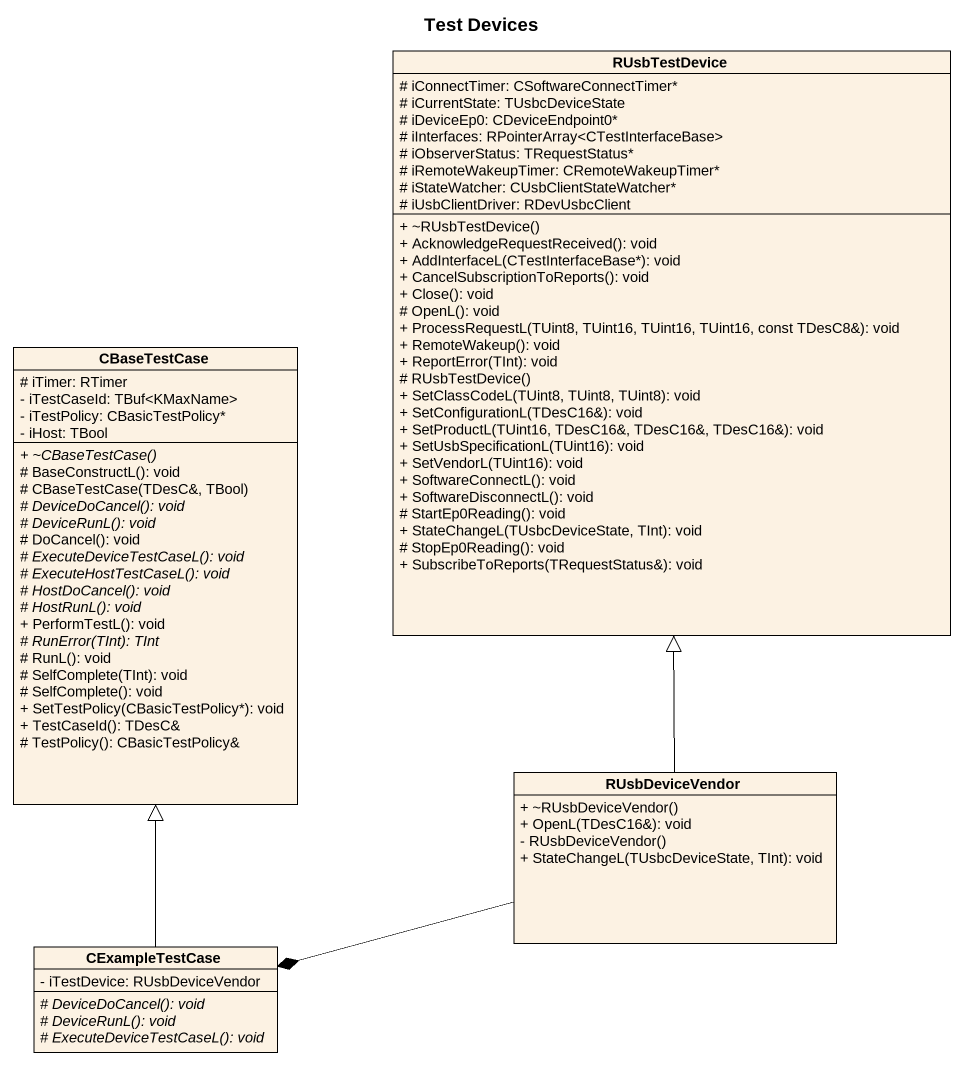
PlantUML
@startuml
title Test Devices
hide circle
hide empty members
skinparam classAttributeIconSize 0
class RUsbTestDevice {
  # iConnectTimer: CSoftwareConnectTimer*
  # iCurrentState: TUsbcDeviceState
  # iDeviceEp0: CDeviceEndpoint0*
  # iInterfaces: RPointerArray<CTestInterfaceBase>
  # iObserverStatus: TRequestStatus*
  # iRemoteWakeupTimer: CRemoteWakeupTimer*
  # iStateWatcher: CUsbClientStateWatcher*
  # iUsbClientDriver: RDevUsbcClient
  + ~RUsbTestDevice()
  + AcknowledgeRequestReceived(): void
  + AddInterfaceL(CTestInterfaceBase*): void
  + CancelSubscriptionToReports(): void
  + Close(): void
  # OpenL(): void
  + ProcessRequestL(TUint8, TUint16, TUint16, TUint16, const TDesC8&): void
  + RemoteWakeup(): void
  + ReportError(TInt): void
  # RUsbTestDevice()
  + SetClassCodeL(TUint8, TUint8, TUint8): void
  + SetConfigurationL(TDesC16&): void
  + SetProductL(TUint16, TDesC16&, TDesC16&, TDesC16&): void
  + SetUsbSpecificationL(TUint16): void
  + SetVendorL(TUint16): void
  + SoftwareConnectL(): void
  + SoftwareDisconnectL(): void
  # StartEp0Reading(): void
  + StateChangeL(TUsbcDeviceState, TInt): void
  # StopEp0Reading(): void
  + SubscribeToReports(TRequestStatus&): void
}
class CBaseTestCase {
  # iTimer: RTimer
  - iTestCaseId: TBuf<KMaxName>
  - iTestPolicy: CBasicTestPolicy*
  - iHost: TBool
  {abstract} + ~CBaseTestCase()
  # BaseConstructL(): void
  # CBaseTestCase(TDesC&, TBool)
  {abstract} # DeviceDoCancel(): void
  {abstract} # DeviceRunL(): void
  # DoCancel(): void
  {abstract} # ExecuteDeviceTestCaseL(): void
  {abstract} # ExecuteHostTestCaseL(): void
  {abstract} # HostDoCancel(): void
  {abstract} # HostRunL(): void
  + PerformTestL(): void
  {abstract} # RunError(TInt): TInt
  # RunL(): void
  # SelfComplete(TInt): void
  # SelfComplete(): void
  + SetTestPolicy(CBasicTestPolicy*): void
  + TestCaseId(): TDesC&
  # TestPolicy(): CBasicTestPolicy&
}
class RUsbDeviceVendor {
  + ~RUsbDeviceVendor()
  + OpenL(TDesC16&): void
  - RUsbDeviceVendor()
  + StateChangeL(TUsbcDeviceState, TInt): void
}
class CExampleTestCase {
  - iTestDevice: RUsbDeviceVendor
  {abstract} # DeviceDoCancel(): void
  {abstract} # DeviceRunL(): void
  {abstract} # ExecuteDeviceTestCaseL(): void
}
RUsbDeviceVendor -up-|> RUsbTestDevice
RUsbDeviceVendor -left-* CExampleTestCase
CExampleTestCase -up-|> CBaseTestCase
@enduml
